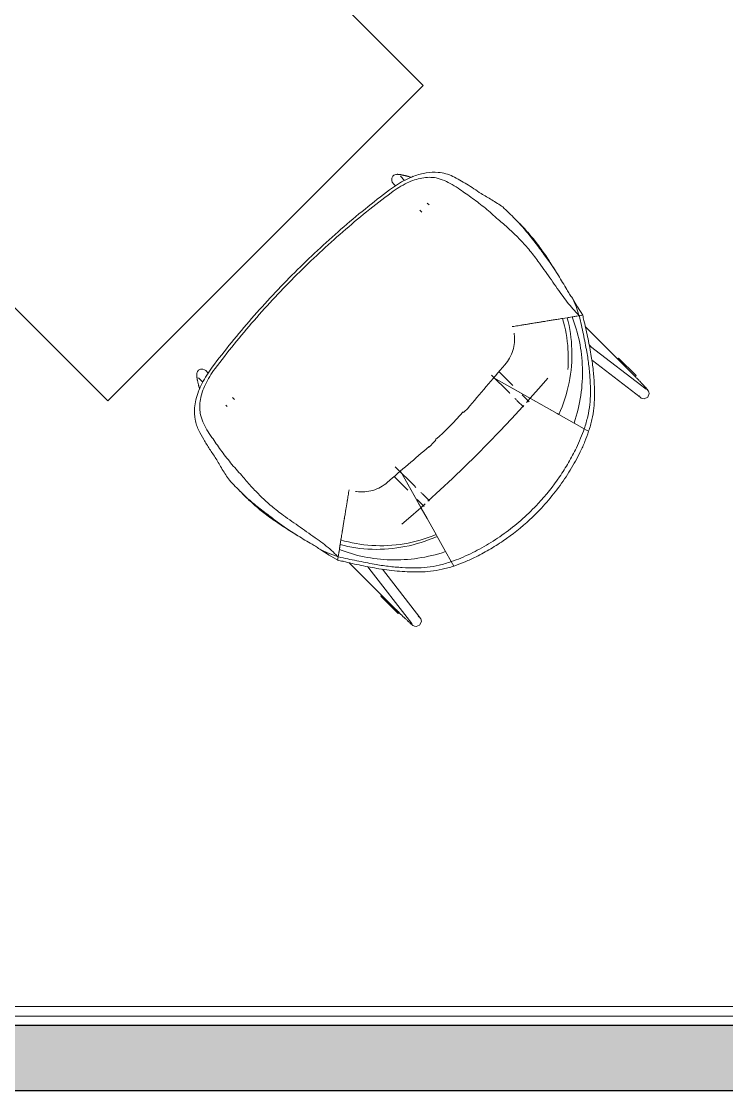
# Model space of a CAD drawing. Header units: millimetres. Extents: x 155927 to 295199, y -4084 to 97293.
# Drawn here: x 227907 to 229013, y 26156 to 27834 of the extents above; entities that cross this region are included whole.
import ezdxf

# ---------------------------------------------------------------- set-up
doc = ezdxf.new("R2010")
doc.units = ezdxf.units.MM
doc.header["$MEASUREMENT"] = 0
for name, color, linetype, lineweight in [('A-WALL-PATT', 7, 'CONTINUOUS', 9), ('I-FURN', 8, 'CONTINUOUS', 9), ('I-WALL', 7, 'CONTINUOUS', 9)]:
    doc.layers.add(name, color=color, linetype=linetype, lineweight=lineweight)

msp = doc.modelspace()

# ---------------------------------------------------------------- hatches: boundary and pattern name
at = {"layer": 'A-WALL-PATT'}
msp.add_hatch(color=256, dxfattribs=at).paths.add_polyline_path([(226452.8, 26155.6), (230379.3, 26155.6), (230379.3, 26257.6), (226452.8, 26257.6)], flags=0)

# ---------------------------------------------------------------- linework, layer by layer
at = {"layer": 'I-FURN'}
for p, q in [((228536.9, 27733.5), (228041.9, 28228.4)), ((227547, 27733.5), (228041.9, 27238.5)), ((228041.9, 27238.5), (228536.9, 27733.5)), ((228489.1, 27590.8), (228491, 27592.5)), ((228491, 27592.5), (228492.5, 27593.2)), ((228492.5, 27593.2), (228493.7, 27593.6)), ((228493.7, 27593.6), (228494.5, 27593.7)), ((228494.5, 27593.7), (228495.2, 27593.8)), ((228495.2, 27593.8), (228495.8, 27593.9)), ((228495.8, 27593.9), (228496.3, 27593.9)), ((228496.3, 27593.9), (228496.8, 27593.9)), ((228496.8, 27593.9), (228497.2, 27593.8)), ((228497.2, 27593.8), (228497.7, 27593.8)), ((228497.7, 27593.8), (228498.2, 27593.8)), ((228498.2, 27593.8), (228498.6, 27593.7)), ((228498.6, 27593.7), (228499.1, 27593.7)), ((228499.1, 27593.7), (228499.6, 27593.6)), ((228499.6, 27593.6), (228500.1, 27593.5)), ((228500.1, 27593.5), (228500.6, 27593.5)), ((228500.6, 27593.5), (228501.1, 27593.4)), ((228501.1, 27593.4), (228501.7, 27593.3)), ((228501.7, 27593.3), (228502.2, 27593.2)), ((228502.2, 27593.2), (228502.8, 27593.1)), ((228502.8, 27593.1), (228503.4, 27593)), ((228503.4, 27593), (228504, 27592.8)), ((228504, 27592.8), (228504.6, 27592.7)), ((228504.6, 27592.7), (228505.2, 27592.6)), ((228505.2, 27592.6), (228505.9, 27592.5)), ((228505.9, 27592.5), (228506.5, 27592.3)), ((228506.5, 27592.3), (228507.2, 27592.2)), ((228507.2, 27592.2), (228507.8, 27592)), ((228507.8, 27592), (228508.5, 27591.9)), ((228487.5, 27587.7), (228487.4, 27584.2)), ((228487.4, 27584.2), (228488.2, 27581.8)), ((228487.5, 27587.7), (228489.1, 27590.8)), ((228488.2, 27581.8), (228489.1, 27580.4)), ((228489.1, 27580.4), (228489.7, 27579.7)), ((228489.7, 27579.7), (228493.5, 27575.9)), ((228507.7, 27584.3), (228501, 27591)), ((228508.5, 27591.9), (228509.2, 27591.7)), ((228509.2, 27591.7), (228509.9, 27591.5)), ((228509.9, 27591.5), (228510.6, 27591.4)), ((228510.6, 27591.4), (228511.3, 27591.2)), ((228511.3, 27591.2), (228512, 27591)), ((228512, 27591), (228512.8, 27590.8)), ((228512.8, 27590.8), (228513.5, 27590.6)), ((228513.5, 27590.6), (228514.2, 27590.5)), ((228514.2, 27590.5), (228514.9, 27590.3)), ((228514.9, 27590.3), (228515.1, 27590.2)), ((228518.5, 27589.3), (228515.1, 27590.2)), ((228520.3, 27590.3), (228520.4, 27590.8)), ((228546.1, 27545.9), (228543.2, 27548.8)), ((228531.6, 27537.8), (228534.8, 27534.6)), ((228684.9, 27519.8), (228679, 27525.8)), ((228726.7, 27467.7), (228734.9, 27456.4)), ((228734.9, 27456.4), (228742.1, 27445.7)), ((228742.1, 27445.7), (228748.9, 27435.1)), ((228770.9, 27399.3), (228776.6, 27386.3)), ((228779.1, 27386), (228770.9, 27399.3)), ((228776.6, 27386.3), (228781.2, 27372.8)), ((228787.2, 27372.7), (228779.1, 27386)), ((228755.4, 27367.6), (228762.8, 27368.8)), ((228762.8, 27368.8), (228766, 27369.4)), ((228766, 27369.4), (228770.3, 27370.1)), ((228770.3, 27370.1), (228776.4, 27371)), ((228781.8, 27371.9), (228781.2, 27372.8)), ((228787.1, 27372.8), (228781.8, 27371.9)), ((228781.8, 27371.9), (228787.1, 27372.8)), ((228786.5, 27372.7), (228781.8, 27371.9)), ((228781.8, 27371.9), (228781.9, 27371.4)), ((228679.6, 27343.1), (228679.4, 27344.6)), ((228865.1, 27280.8), (228791.1, 27354.8)), ((228797.3, 27326), (228799.9, 27323.4)), ((228799.5, 27323.8), (228798.3, 27324.6)), ((228886.7, 27256.6), (228799.5, 27323.8)), ((228802.2, 27301.5), (228877, 27243.9)), ((228842.1, 27303.8), (228843.5, 27305.2)), ((228870.8, 27278), (228843.5, 27305.2)), ((228181.6, 27280.2), (228181.5, 27279.6)), ((228181.5, 27279.6), (228181.5, 27279.1)), ((228181.5, 27279.1), (228181.5, 27278.6)), ((228181.5, 27278.6), (228181.6, 27278.2)), ((228181.8, 27281.7), (228181.6, 27280.9)), ((228181.6, 27280.9), (228181.6, 27280.2)), ((228181.6, 27278.2), (228181.6, 27277.7)), ((228181.6, 27277.7), (228181.6, 27277.2)), ((228181.6, 27277.2), (228181.7, 27276.8)), ((228181.7, 27276.8), (228181.7, 27276.3)), ((228181.7, 27276.3), (228181.8, 27275.8)), ((228182.2, 27282.8), (228181.8, 27281.7)), ((228181.8, 27275.8), (228181.9, 27275.3)), ((228181.9, 27275.3), (228181.9, 27274.8)), ((228181.9, 27274.8), (228182, 27274.3)), ((228182, 27274.3), (228182.1, 27273.7)), ((228182.1, 27273.7), (228182.2, 27273.2)), ((228182.9, 27284.4), (228182.2, 27282.8)), ((228182.2, 27273.2), (228182.3, 27272.6)), ((228184.6, 27286.3), (228182.9, 27284.4)), ((228184.4, 27274.4), (228191.1, 27267.7)), ((228187.7, 27287.9), (228184.6, 27286.3)), ((228187.7, 27287.9), (228191.2, 27288)), ((228191.2, 27288), (228193.6, 27287.2)), ((228193.6, 27287.2), (228195, 27286.3)), ((228195, 27286.3), (228195.7, 27285.7)), ((228199.5, 27281.9), (228195.7, 27285.7)), ((228644.2, 27278.7), (228671.2, 27251.7)), ((228647.5, 27274.4), (228747.1, 27218.3)), ((228664.3, 27265), (228647.5, 27274.4)), ((228677.5, 27262.4), (228655.8, 27284.1)), ((228732.5, 27273.9), (228722, 27261.8)), ((228869.4, 27276.5), (228865.1, 27280.8)), ((228865.3, 27280.6), (228865.1, 27280.8)), ((228866.3, 27279.6), (228865.3, 27280.6)), ((228867.3, 27278.6), (228866.3, 27279.6)), ((228868.3, 27277.6), (228867.3, 27278.6)), ((228869.3, 27276.6), (228868.3, 27277.6)), ((228870.3, 27275.6), (228869.3, 27276.6)), ((228870.7, 27277.9), (228869.4, 27276.5)), ((228871.2, 27274.7), (228870.3, 27275.6)), ((228872.2, 27273.7), (228871.2, 27274.7)), ((228873.1, 27272.7), (228872.2, 27273.7)), ((228182.3, 27272.6), (228182.4, 27272)), ((228182.4, 27272), (228182.5, 27271.4)), ((228182.5, 27271.4), (228182.7, 27270.8)), ((228182.7, 27270.8), (228182.8, 27270.2)), ((228182.8, 27270.2), (228182.9, 27269.5)), ((228182.9, 27269.5), (228183.1, 27268.9)), ((228183.1, 27268.9), (228183.2, 27268.2)), ((228183.2, 27268.2), (228183.4, 27267.6)), ((228183.4, 27267.6), (228183.5, 27266.9)), ((228183.5, 27266.9), (228183.7, 27266.2)), ((228183.7, 27266.2), (228183.9, 27265.5)), ((228183.9, 27265.5), (228184, 27264.8)), ((228184, 27264.8), (228184.2, 27264.1)), ((228184.2, 27264.1), (228184.4, 27263.4)), ((228184.4, 27263.4), (228184.6, 27262.6)), ((228184.6, 27262.6), (228184.7, 27261.9)), ((228184.7, 27261.9), (228184.9, 27261.2)), ((228184.9, 27261.2), (228185.1, 27260.5)), ((228185.1, 27260.5), (228185.2, 27260.3)), ((228185.2, 27260.3), (228186.1, 27256.9)), ((228685.7, 27252.9), (228664.3, 27265)), ((228722, 27261.8), (228704.9, 27242.4)), ((228874, 27271.8), (228873.1, 27272.7)), ((228875, 27270.8), (228874, 27271.8)), ((228875.8, 27269.9), (228875, 27270.8)), ((228876.7, 27269), (228875.8, 27269.9)), ((228877.6, 27268.1), (228876.7, 27269)), ((228878.4, 27267.2), (228877.6, 27268.1)), ((228879.2, 27266.3), (228878.4, 27267.2)), ((228880, 27265.5), (228879.2, 27266.3)), ((228880.8, 27264.7), (228880, 27265.5)), ((228881.5, 27263.9), (228880.8, 27264.7)), ((228882.2, 27263.1), (228881.5, 27263.9)), ((228882.9, 27262.4), (228882.2, 27263.1)), ((228883.6, 27261.7), (228882.9, 27262.4)), ((228884.2, 27261), (228883.6, 27261.7)), ((228884.8, 27260.3), (228884.2, 27261)), ((228885.4, 27259.7), (228884.8, 27260.3)), ((228885.9, 27259.1), (228885.4, 27259.7)), ((228886.4, 27258.5), (228885.9, 27259.1)), ((228886.9, 27257.9), (228886.4, 27258.5)), ((228886.8, 27256.5), (228886.7, 27256.6)), ((228886.9, 27256.4), (228886.8, 27256.5)), ((228887.4, 27257.4), (228886.9, 27257.9)), ((228887, 27256.4), (228886.9, 27256.4)), ((228887.8, 27256.9), (228887.4, 27257.4)), ((228888.2, 27256.4), (228887.8, 27256.9)), ((228888.5, 27256), (228888.2, 27256.4)), ((228184.6, 27254.9), (228185.1, 27255.1)), ((228240.8, 27240.6), (228237.8, 27243.6)), ((228672, 27250.9), (228671.2, 27251.7)), ((228672.8, 27250.1), (228672, 27250.9)), ((228681.5, 27241.4), (228680.8, 27242.2)), ((228682.2, 27240.7), (228681.5, 27241.4)), ((228682.9, 27240), (228682.2, 27240.7)), ((228683.6, 27239.3), (228682.9, 27240)), ((228705.3, 27241.9), (228685.7, 27252.9)), ((228692.2, 27247.7), (228692.8, 27247.1)), ((228703.1, 27236.8), (228692.8, 27247.1)), ((228704.9, 27242.4), (228698.8, 27235.7)), ((228721.9, 27232.5), (228705.3, 27241.9)), ((228875.9, 27246.1), (228875.7, 27246.4)), ((228876.1, 27245.9), (228875.9, 27246.1)), ((228876.2, 27245.7), (228876.1, 27245.9)), ((228877.2, 27243.8), (228877, 27243.9)), ((228877.6, 27243.4), (228877.2, 27243.8)), ((228878.1, 27243.1), (228877.6, 27243.4)), ((228878.6, 27242.7), (228878.1, 27243.1)), ((228879.3, 27242.3), (228878.6, 27242.7)), ((228880.6, 27241.8), (228879.3, 27242.3)), ((228883.3, 27241.4), (228880.6, 27241.8)), ((228889.1, 27244.1), (228883.3, 27241.4)), ((228888.9, 27255.5), (228888.5, 27256)), ((228889.2, 27255.1), (228888.9, 27255.5)), ((228889.1, 27244.1), (228891.2, 27249.7)), ((228889.5, 27254.6), (228889.2, 27255.1)), ((228889.9, 27254.1), (228889.5, 27254.6)), ((228890.3, 27253.4), (228889.9, 27254.1)), ((228890.8, 27252.2), (228890.3, 27253.4)), ((228891.2, 27249.7), (228890.8, 27252.2)), ((228227.3, 27231.5), (228229.5, 27229.3)), ((228675.2, 27210), (228693, 27229.2)), ((228684.3, 27238.6), (228683.6, 27239.3)), ((228684.3, 27238.6), (228694.2, 27228.7)), ((228693, 27229.2), (228694.7, 27231.2)), ((228734.9, 27225.2), (228721.9, 27232.5)), ((228743.4, 27220.4), (228734.9, 27225.2)), ((228657.2, 27190.9), (228675.2, 27210)), ((228747.1, 27218.3), (228743.4, 27220.4)), ((228749.8, 27216.8), (228747.1, 27218.3)), ((228747.1, 27218.3), (228749.8, 27216.8)), ((228773.7, 27203.4), (228749.8, 27216.8)), ((228749.8, 27216.8), (228773.7, 27203.4)), ((228638.9, 27171.9), (228657.2, 27190.9)), ((228789.4, 27194.5), (228773.7, 27203.4)), ((228773.7, 27203.4), (228789.4, 27194.5)), ((228789.4, 27194.5), (228792.9, 27192.5)), ((228789.4, 27194.5), (228792.9, 27192.5)), ((228792.9, 27192.5), (228796.4, 27190.5)), ((228792.9, 27192.5), (228796.4, 27190.5)), ((228546.2, 27166.5), (228545.9, 27165.7)), ((228620.3, 27153.2), (228638.9, 27171.9)), ((228601.5, 27134.7), (228620.3, 27153.2)), ((228523.7, 27104.2), (228492.9, 27135)), ((228557.1, 27028.3), (228501, 27127.9)), ((228501, 27127.9), (228510.4, 27111.1)), ((228582.6, 27116.4), (228601.5, 27134.7)), ((228491.3, 27119.6), (228513, 27097.9)), ((228510.4, 27111.1), (228522.5, 27089.7)), ((228563.4, 27098.4), (228582.6, 27116.4)), ((228249.6, 27096.4), (228255.6, 27090.4)), ((228430.8, 27096), (228432.3, 27095.8)), ((228522.5, 27089.7), (228533.5, 27070.1)), ((228523.7, 27104.2), (228524.5, 27103.3)), ((228524.5, 27103.3), (228525.4, 27102.5)), ((228533.3, 27094.6), (228534.1, 27093.8)), ((228534.1, 27093.8), (228534.8, 27093.1)), ((228534.8, 27093.1), (228535.5, 27092.4)), ((228535.5, 27092.4), (228536.2, 27091.7)), ((228536.2, 27091.7), (228536.8, 27091.1)), ((228546.7, 27081.2), (228536.8, 27091.1)), ((228544.2, 27080.7), (228563.4, 27098.4)), ((228528.3, 27082.6), (228527.6, 27083.3)), ((228528.3, 27082.6), (228538.6, 27072.3)), ((228533, 27070.5), (228539.7, 27076.6)), ((228513.6, 27053.4), (228533, 27070.5)), ((228533.5, 27070.1), (228542.9, 27053.4)), ((228319, 27040.5), (228307.7, 27048.6)), ((228329.7, 27033.3), (228319, 27040.5)), ((228503.3, 27044.5), (228513.6, 27053.4)), ((228542.9, 27053.4), (228550.2, 27040.5)), ((228550.2, 27040.5), (228555, 27032)), ((228340.3, 27026.5), (228329.7, 27033.3)), ((228555, 27032), (228557.1, 27028.3)), ((228557.1, 27028.3), (228558.6, 27025.6)), ((228558.6, 27025.6), (228557.1, 27028.3)), ((228558.6, 27025.6), (228572, 27001.7)), ((228572, 27001.7), (228558.6, 27025.6)), ((228389.1, 26998.7), (228376.1, 27004.5)), ((228376.1, 27004.5), (228389.4, 26996.3)), ((228404.4, 26999), (228405.3, 27005.1)), ((228405.3, 27005.1), (228406, 27009.4)), ((228406, 27009.4), (228406.6, 27012.6)), ((228406.6, 27012.6), (228407.8, 27020)), ((228402.6, 26994.2), (228389.1, 26998.7)), ((228389.4, 26996.3), (228402.7, 26988.2)), ((228403.5, 26993.6), (228402.6, 26994.2)), ((228403.5, 26993.6), (228402.6, 26988.3)), ((228403.5, 26993.6), (228402.6, 26988.3)), ((228402.6, 26988.3), (228403.5, 26993.6)), ((228404, 26993.5), (228403.5, 26993.6)), ((228572, 27001.7), (228580.9, 26986)), ((228580.9, 26986), (228572, 27001.7)), ((228420.6, 26984.2), (228494.6, 26910.3)), ((228452, 26975.4), (228449.4, 26978.1)), ((228451.6, 26975.9), (228450.8, 26977.1)), ((228451.6, 26975.9), (228518.8, 26888.7)), ((228531.5, 26898.4), (228473.2, 26974)), ((228582.9, 26982.5), (228580.9, 26986)), ((228582.9, 26982.5), (228580.9, 26986)), ((228584.8, 26979), (228582.9, 26982.5)), ((228584.8, 26979), (228582.9, 26982.5)), ((228470.2, 26931.9), (228471.6, 26933.3)), ((228470.2, 26931.9), (228497.4, 26904.6)), ((228494.6, 26910.3), (228498.9, 26906)), ((228494.8, 26910.1), (228494.6, 26910.3)), ((228495.8, 26909.1), (228494.8, 26910.1)), ((228496.8, 26908.1), (228495.8, 26909.1)), ((228497.8, 26907.1), (228496.8, 26908.1)), ((228498.9, 26906), (228497.5, 26904.6)), ((228498.8, 26906.1), (228497.8, 26907.1)), ((228499.8, 26905.1), (228498.8, 26906.1)), ((228500.7, 26904.2), (228499.8, 26905.1)), ((228501.7, 26903.2), (228500.7, 26904.2)), ((228502.7, 26902.3), (228501.7, 26903.2)), ((228503.6, 26901.4), (228502.7, 26902.3)), ((228504.6, 26900.4), (228503.6, 26901.4)), ((228505.5, 26899.5), (228504.6, 26900.4)), ((228506.4, 26898.7), (228505.5, 26899.5)), ((228507.3, 26897.8), (228506.4, 26898.7)), ((228508.2, 26897), (228507.3, 26897.8)), ((228509, 26896.2), (228508.2, 26897)), ((228509.9, 26895.4), (228509, 26896.2)), ((228510.7, 26894.6), (228509.9, 26895.4)), ((228511.5, 26893.9), (228510.7, 26894.6)), ((228512.3, 26893.1), (228511.5, 26893.9)), ((228513, 26892.5), (228512.3, 26893.1)), ((228513.7, 26891.8), (228513, 26892.5)), ((228514.4, 26891.2), (228513.7, 26891.8)), ((228515.1, 26890.6), (228514.4, 26891.2)), ((228515.7, 26890), (228515.1, 26890.6)), ((228516.3, 26889.5), (228515.7, 26890)), ((228516.9, 26889), (228516.3, 26889.5)), ((228517.5, 26888.5), (228516.9, 26889)), ((228518, 26888), (228517.5, 26888.5)), ((228518.5, 26887.6), (228518, 26888)), ((228519, 26887.2), (228518.5, 26887.6)), ((228518.9, 26888.6), (228518.8, 26888.7)), ((228519, 26888.5), (228518.9, 26888.6)), ((228519, 26888.4), (228519, 26888.5)), ((228519.4, 26886.9), (228519, 26887.2)), ((228529.3, 26899.5), (228529, 26899.7)), ((228529.5, 26899.3), (228529.3, 26899.5)), ((228529.7, 26899.2), (228529.5, 26899.3)), ((228531.3, 26886.3), (228534, 26892.1)), ((228531.6, 26898.2), (228531.5, 26898.4)), ((228532, 26897.8), (228531.6, 26898.2)), ((228532.3, 26897.3), (228532, 26897.8)), ((228532.6, 26896.8), (228532.3, 26897.3)), ((228533, 26896), (228532.6, 26896.8)), ((228533.5, 26894.8), (228533, 26896)), ((228534, 26892.1), (228533.5, 26894.8)), ((228519.9, 26886.5), (228519.4, 26886.9)), ((228520.3, 26886.2), (228519.9, 26886.5)), ((228520.8, 26885.9), (228520.3, 26886.2)), ((228521.3, 26885.5), (228520.8, 26885.9)), ((228522, 26885.1), (228521.3, 26885.5)), ((228523.1, 26884.6), (228522, 26885.1)), ((228525.7, 26884.2), (228523.1, 26884.6)), ((228531.3, 26886.3), (228525.7, 26884.2))]:
    msp.add_line(p, q, dxfattribs=at)
msp.add_arc((228311.8, 27463.6), 376.1, 310.4707, 319.8741, dxfattribs=at)
for centre, major_axis, ratio, start_param, end_param in [((224466.2, 25718.6), (4235.4, -4235.4), 0.743145, 1.263009, 1.26499), ((224222.6, 24664.2), (-3756.6, -3756.6), 0.981627, 2.896316, 2.901258), ((229288.1, 27332.6), (411.5, -411.5), 0.743145, 3.994777, 4.011317), ((230056.8, 31309.2), (4235.4, -4235.4), 0.743145, 5.018195, 5.020176), ((231111.2, 31552.8), (-3756.6, -3756.6), 0.981627, 0.240335, 0.245277), ((228442.8, 26487.3), (411.5, -411.5), 0.743145, 2.271868, 2.288409)]:
    msp.add_ellipse(centre, major_axis=major_axis, ratio=ratio, start_param=start_param, end_param=end_param, dxfattribs=at)
for points, knots in [([(228522.1, 27590.9), (228525.4, 27592.2), (228532, 27594.4), (228544.9, 27597.2), (228558.5, 27597.7), (228572.4, 27595.2), (228579.8, 27592.4), (228583.4, 27590.6)], [-1, -1, -1, -1, -0.85, -0.7, -0.4, -0.2, 0, 0, 0, 0]), ([(228205.9, 27291.2), (228215.6, 27304.2), (228235.7, 27329.9), (228278.1, 27380.3), (228334.6, 27440.8), (228395.1, 27497.3), (228445.5, 27539.7), (228471.2, 27559.7), (228484.2, 27569.5)], [-1, -1, -1, -1, -0.875, -0.75, -0.5, -0.25, -0.125, 0, 0, 0, 0]), ([(228486.5, 27565), (228473.6, 27555.3), (228448, 27535.4), (228398.1, 27493.4), (228338, 27437.4), (228281.9, 27377.3), (228240, 27327.3), (228220.1, 27301.8), (228210.4, 27288.9)], [-1, -1, -1, -1, -0.875, -0.75, -0.5, -0.25, -0.125, 0, 0, 0, 0]), ([(228685.6, 27356.3), (228687, 27356.6), (228689.7, 27357), (228692.4, 27357.4), (228693.7, 27357.6)], [-0.93070121, -0.93070121, -0.93070121, -0.93070121, -0.89285714, -0.85714286, -0.85714286, -0.85714286, -0.85714286]), ([(228692.6, 27357.5), (228695.2, 27357.9), (228698, 27358.3), (228700.9, 27358.8), (228701.1, 27358.8)], [-0.85714286, -0.85714286, -0.85714286, -0.85714286, -0.78571429, -0.77790979, -0.77790979, -0.77790979, -0.77790979]), ([(228701.1, 27358.8), (228701.2, 27358.9), (228703.1, 27359.2), (228705.7, 27359.6), (228708.1, 27360), (228708.7, 27360.1)], [-0.78716796, -0.78716796, -0.78716796, -0.78716796, -0.78571429, -0.73214286, -0.71428571, -0.71428571, -0.71428571, -0.71428571]), ([(228763.8, 27287.6), (228764.6, 27298.2), (228764.8, 27325.6), (228760, 27352.1), (228755.4, 27367.6)], [0.4588033, 0.4588033, 0.4588033, 0.4588033, 0.6666667, 1, 1, 1, 1]), ([(228184.5, 27253.3), (228182.8, 27248.8), (228180, 27240.1), (228177.6, 27225.1), (228178.3, 27211.8), (228181.2, 27200.2), (228183.4, 27194.7), (228184.7, 27192)], [0, 0, 0, 0, 0.2, 0.4, 0.7, 0.85, 1, 1, 1, 1]), ([(228611, 26998.3), (228620.6, 27003), (228639.7, 27013.4), (228667.4, 27031.9), (228693.5, 27053.1), (228722.6, 27081.6), (228746.4, 27111.5), (228765.2, 27141.4), (228773.3, 27156.7), (228777.1, 27164.4)], [-1, -1, -1, -1, -0.861111, -0.722222, -0.583333, -0.444444, -0.222222, -0.111111, 0, 0, 0, 0]), ([(228783.2, 27158.3), (228778.5, 27148.6), (228768.1, 27129.6), (228749.6, 27102), (228728.3, 27075.8), (228699.8, 27046.8), (228669.9, 27023), (228640.1, 27004.1), (228624.8, 26996), (228617.1, 26992.2)], [-1, -1, -1, -1, -0.861111, -0.722222, -0.583333, -0.444444, -0.222222, -0.111111, 0, 0, 0, 0]), ([(228407.8, 27020), (228407.8, 27020.5), (228408.1, 27022.2), (228408.8, 27026.2), (228409.3, 27029.6), (228409.5, 27031)], [-1, -1, -1, -1, -0.8928571, -0.7857143, -0.7142857, -0.7142857, -0.7142857, -0.7142857]), ([(228410.1, 27034.5), (228410, 27034), (228409.8, 27032.7), (228409.6, 27031.5), (228409.5, 27030.8)], [0.65678994, 0.65678994, 0.65678994, 0.65678994, 0.67857143, 0.71428571, 0.71428571, 0.71428571, 0.71428571])]:
    msp.add_open_spline(points, degree=3, knots=knots, dxfattribs=at)
for points in [[(228484.2, 27569.5), (228488.3, 27572.6), (228496.6, 27578.3), (228509.4, 27585.5), (228517.9, 27589.3), (228522.1, 27590.9)], [(228511.5, 27580.3), (228507.3, 27578.3), (228498.8, 27573.7), (228490.6, 27568.1), (228486.5, 27565)], [(228557.1, 27588.3), (228553.5, 27588.9), (228546.3, 27589.5), (228535, 27588.4), (228523.3, 27585.4), (228515.5, 27582.2), (228511.5, 27580.3)], [(228594.4, 27569.9), (228590.5, 27572.8), (228582.5, 27578.1), (228570.1, 27584.5), (228561.5, 27587.3), (228557.1, 27588.3)], [(228583.4, 27590.6), (228590.6, 27587), (228605.3, 27578.7), (228620.2, 27568.9), (228627.6, 27563.6)], [(228654.3, 27523), (228647.7, 27529.2), (228634.5, 27541), (228614.2, 27556.4), (228600.9, 27565.6), (228594.4, 27569.9)], [(228627.6, 27563.6), (228633.3, 27560.4), (228644.7, 27553.8), (228656, 27546.5), (228661.6, 27542.6)], [(228661.6, 27542.6), (228664.8, 27539.6), (228671.4, 27533.4), (228677.9, 27526.9), (228681.2, 27523.6)], [(228716.8, 27457.7), (228712.2, 27464.1), (228702.6, 27476.4), (228687.2, 27493.4), (228671, 27508.9), (228659.9, 27518.5), (228654.3, 27523)], [(228681.2, 27523.6), (228686.6, 27518.1), (228697.1, 27506.4), (228712.1, 27487.4), (228721.8, 27474.3), (228726.7, 27467.7)], [(228687.5, 27517.3), (228685.4, 27519.4), (228683.3, 27521.5), (228681.2, 27523.6)], [(228714.5, 27486.5), (228710.2, 27492), (228701.5, 27502.5), (228692.2, 27512.5), (228687.5, 27517.3)], [(228742.8, 27445), (228738.3, 27452.2), (228729.1, 27466.4), (228719.5, 27480), (228714.5, 27486.5)], [(228754.1, 27404.9), (228748, 27413.8), (228735.6, 27431.4), (228723.1, 27449), (228716.8, 27457.7)], [(228762.1, 27412.9), (228763.5, 27410.6), (228766.4, 27405.9), (228769.4, 27401.5), (228770.9, 27399.3)], [(228781.2, 27372.8), (228778, 27375.9), (228771.7, 27382.4), (228762.6, 27393.2), (228756.9, 27400.9), (228754.1, 27404.9)], [(228707.8, 27359.9), (228710.6, 27360.4), (228713.3, 27360.8), (228715.9, 27361.2)], [(228715.9, 27361.2), (228718.2, 27361.6), (228720.4, 27362), (228722.5, 27362.3)], [(228721.9, 27362.2), (228723.8, 27362.5), (228725.7, 27362.8), (228727.5, 27363.1)], [(228727.4, 27363.1), (228730, 27363.5), (228732.4, 27363.9), (228734.7, 27364.3)], [(228734.3, 27364.2), (228736.6, 27364.6), (228738.8, 27364.9), (228740.8, 27365.3)], [(228740.9, 27365.3), (228742.2, 27365.5), (228743.4, 27365.7), (228744.6, 27365.9)], [(228744.4, 27365.8), (228747.3, 27366.3), (228752.2, 27367.1), (228754.7, 27367.5), (228755.4, 27367.6)], [(228749.8, 27216.8), (228757.1, 27233.1), (228767.8, 27267), (228772, 27319), (228767, 27352.6), (228762.8, 27368.8)], [(228762.8, 27368.8), (228763.7, 27369), (228764.7, 27369.1), (228766, 27369.4)], [(228766, 27369.4), (228767.3, 27369.6), (228768.7, 27369.8), (228770.3, 27370.1)], [(228770.3, 27370.1), (228771.4, 27370.2), (228772.9, 27370.5), (228774.8, 27370.8)], [(228773.7, 27203.4), (228783.3, 27232.1), (228791.7, 27291), (228780.1, 27345.5), (228770.3, 27370.1)], [(228774.9, 27370.8), (228776.8, 27371.1), (228779.1, 27371.5), (228781.8, 27371.9)], [(228786.5, 27372.7), (228784.7, 27372.4), (228783, 27372.1), (228781.8, 27371.9)], [(228781.9, 27371.4), (228784.1, 27361.7), (228788.2, 27342.6), (228791.8, 27324.3), (228793.5, 27315.3)], [(228800.6, 27308.1), (228799.1, 27317), (228795.7, 27335.3), (228791.4, 27354.5), (228789, 27364.3)], [(228665.1, 27294.9), (228667.9, 27298.2), (228672.9, 27305.3), (228678, 27317.3), (228680.4, 27330.1), (228680.2, 27338.8), (228679.6, 27343.1)], [(228676.5, 27354.9), (228679.6, 27355.4), (228682.6, 27355.8), (228685.6, 27356.3)], [(228793.5, 27315.3), (228794.8, 27307.9), (228797, 27293.2), (228798.9, 27271.6), (228799.3, 27257.4), (228799.2, 27250.4)], [(228805.6, 27244.1), (228805.7, 27251), (228805.4, 27265), (228803.8, 27286.3), (228801.8, 27300.8), (228800.6, 27308.1)], [(228205.9, 27291.2), (228202.8, 27287), (228197.1, 27278.8), (228189.9, 27266), (228186.1, 27257.5), (228184.5, 27253.3)], [(228606.1, 27225.9), (228616, 27237.6), (228635.6, 27260.7), (228655.3, 27283.5), (228665.1, 27294.9)], [(228195.1, 27263.9), (228197.1, 27268.1), (228201.7, 27276.6), (228207.3, 27284.8), (228210.4, 27288.9)], [(228187.1, 27218.3), (228186.5, 27221.9), (228185.9, 27229.1), (228187, 27240.4), (228190, 27252.1), (228193.2, 27259.9), (228195.1, 27263.9)], [(228799.2, 27250.4), (228799.3, 27244.5), (228798.5, 27232.5), (228795.4, 27213.8), (228791.6, 27201), (228789.4, 27194.5)], [(228796.4, 27190.5), (228798.5, 27196.7), (228801.9, 27209), (228804.8, 27227), (228805.6, 27238.5), (228805.6, 27244.1)], [(228600.3, 27220.1), (228602.3, 27222), (228604.2, 27224), (228606.1, 27225.9)], [(228205.5, 27181), (228202.6, 27184.9), (228197.3, 27192.9), (228190.9, 27205.2), (228188.1, 27213.9), (228187.1, 27218.3)], [(228184.7, 27192), (228187.2, 27187.2), (228192.6, 27177.6), (228201.5, 27162.6), (228208.3, 27152.7), (228211.8, 27147.8)], [(228777.1, 27164.4), (228779.5, 27169.5), (228784, 27179.5), (228787.7, 27189.5), (228789.4, 27194.5)], [(228796.4, 27190.5), (228794.7, 27185.2), (228790.7, 27174.5), (228785.9, 27163.7), (228783.2, 27158.3)], [(228252.4, 27121.1), (228246.2, 27127.7), (228234.4, 27140.9), (228219, 27161.2), (228209.8, 27174.4), (228205.5, 27181)], [(228545.9, 27165.7), (228549.6, 27169.4), (228553.2, 27173), (228556.9, 27176.7)], [(228480.5, 27110.3), (228491.3, 27119.7), (228513.1, 27138.4), (228535.2, 27157.1), (228546.2, 27166.5)], [(228211.8, 27147.8), (228214.9, 27142.1), (228221.5, 27130.8), (228228.9, 27119.5), (228232.8, 27113.8)], [(228251.8, 27094.2), (228248.5, 27097.5), (228242, 27104), (228235.8, 27110.5), (228232.8, 27113.8)], [(228317.7, 27058.6), (228311.3, 27063.2), (228299, 27072.7), (228282, 27088.2), (228266.5, 27104.4), (228256.9, 27115.5), (228252.4, 27121.1)], [(228432.3, 27095.8), (228436.6, 27095.2), (228445.3, 27095), (228458.1, 27097.4), (228470.1, 27102.5), (228477.2, 27107.5), (228480.5, 27110.3)], [(228307.7, 27048.6), (228301.1, 27053.6), (228288, 27063.3), (228269, 27078.3), (228257.3, 27088.8), (228251.8, 27094.2)], [(228251.8, 27094.2), (228253.9, 27092.1), (228256, 27090), (228258.1, 27087.9)], [(228419.1, 27089.8), (228418.6, 27087.1), (228418.2, 27084.4), (228417.8, 27081.7)], [(228419.1, 27089.8), (228419.5, 27092.8), (228420, 27095.8), (228420.5, 27098.8)], [(228258.1, 27087.9), (228262.9, 27083.2), (228272.8, 27073.9), (228283.4, 27065.2), (228288.9, 27060.9)], [(228415.9, 27070.2), (228416.6, 27074.3), (228417.2, 27078.5), (228417.9, 27082.8)], [(228288.9, 27060.9), (228295.4, 27055.9), (228309, 27046.3), (228323.2, 27037.1), (228330.4, 27032.6)], [(228370.5, 27021.2), (228361.6, 27027.4), (228343.9, 27039.8), (228326.4, 27052.3), (228317.7, 27058.6)], [(228414.2, 27059.5), (228413.8, 27057.2), (228413.4, 27055), (228413.1, 27052.9)], [(228414.2, 27059.5), (228414.6, 27062.1), (228415, 27064.8), (228415.5, 27067.6)], [(228415.9, 27070.2), (228415.7, 27069), (228415.5, 27067.9), (228415.3, 27066.7)], [(228410.1, 27034.5), (228410.4, 27036.5), (228410.8, 27038.7), (228411.2, 27041.1)], [(228412, 27046.1), (228411.7, 27044.2), (228411.4, 27042.4), (228411.1, 27040.7)], [(228412, 27046.1), (228412.4, 27048.5), (228412.8, 27050.9), (228413.2, 27053.5)], [(228402.6, 26994.2), (228399.5, 26997.4), (228393, 27003.7), (228382.2, 27012.7), (228374.5, 27018.5), (228370.5, 27021.2)], [(228406.6, 27012.6), (228422.7, 27008.4), (228456.4, 27003.4), (228508.4, 27007.6), (228542.3, 27018.3), (228558.6, 27025.6)], [(228407.8, 27020), (228423.3, 27015.3), (228455.9, 27009.4), (228507, 27012), (228540.7, 27021.5), (228557.1, 27028.3)], [(228362.5, 27013.2), (228364.8, 27011.9), (228369.5, 27009), (228373.9, 27006), (228376.1, 27004.5)], [(228405.3, 27005.1), (228405.2, 27004), (228404.9, 27002.5), (228404.6, 27000.5)], [(228406, 27009.4), (228405.8, 27008.1), (228405.6, 27006.7), (228405.3, 27005.1)], [(228405.3, 27005.1), (228429.9, 26995.3), (228484.4, 26983.7), (228543.3, 26992.1), (228572, 27001.7)], [(228406.6, 27012.6), (228406.4, 27011.7), (228406.2, 27010.6), (228406, 27009.4)], [(228402.6, 26988.3), (228403, 26990.4), (228403.2, 26992.2), (228403.5, 26993.6)], [(228404.6, 27000.5), (228404.3, 26998.6), (228403.9, 26996.3), (228403.5, 26993.6)], [(228460.1, 26981.9), (228451.1, 26983.6), (228432.7, 26987.2), (228413.7, 26991.3), (228404, 26993.5)], [(228580.9, 26986), (228585.9, 26987.6), (228595.9, 26991.4), (228605.9, 26995.9), (228611, 26998.3)], [(228617.1, 26992.2), (228611.7, 26989.5), (228600.9, 26984.7), (228590.2, 26980.7), (228584.8, 26979)], [(228411.1, 26986.4), (228420.8, 26984), (228439.9, 26979.7), (228458.3, 26976.3), (228467.3, 26974.8)], [(228525, 26976.2), (228518, 26976.1), (228503.8, 26976.5), (228482.2, 26978.4), (228467.5, 26980.6), (228460.1, 26981.9)], [(228467.3, 26974.8), (228478.3, 26973), (228500, 26970.4), (228521, 26969.7), (228531.3, 26969.8)], [(228580.9, 26986), (228574.4, 26983.7), (228561.6, 26980), (228542.9, 26976.9), (228530.8, 26976.1), (228525, 26976.2)], [(228531.3, 26969.8), (228536.9, 26969.8), (228548.4, 26970.6), (228566.4, 26973.5), (228578.6, 26976.9), (228584.8, 26979)]]:
    msp.add_open_spline(points, degree=3, dxfattribs=at)
at = {"layer": 'I-WALL'}
for p, q in [((226936.3, 26287.6), (230303.3, 26287.6)), ((230303.3, 26272.6), (226936.3, 26272.6))]:
    msp.add_line(p, q, dxfattribs=at)
at = {"layer": 'I-WALL', "lineweight": 30}
for p, q in [((230379.3, 26257.6), (226904.9, 26257.6)), ((226452.8, 26155.6), (230379.3, 26155.6))]:
    msp.add_line(p, q, dxfattribs=at)

doc.saveas('drawing.dxf')
